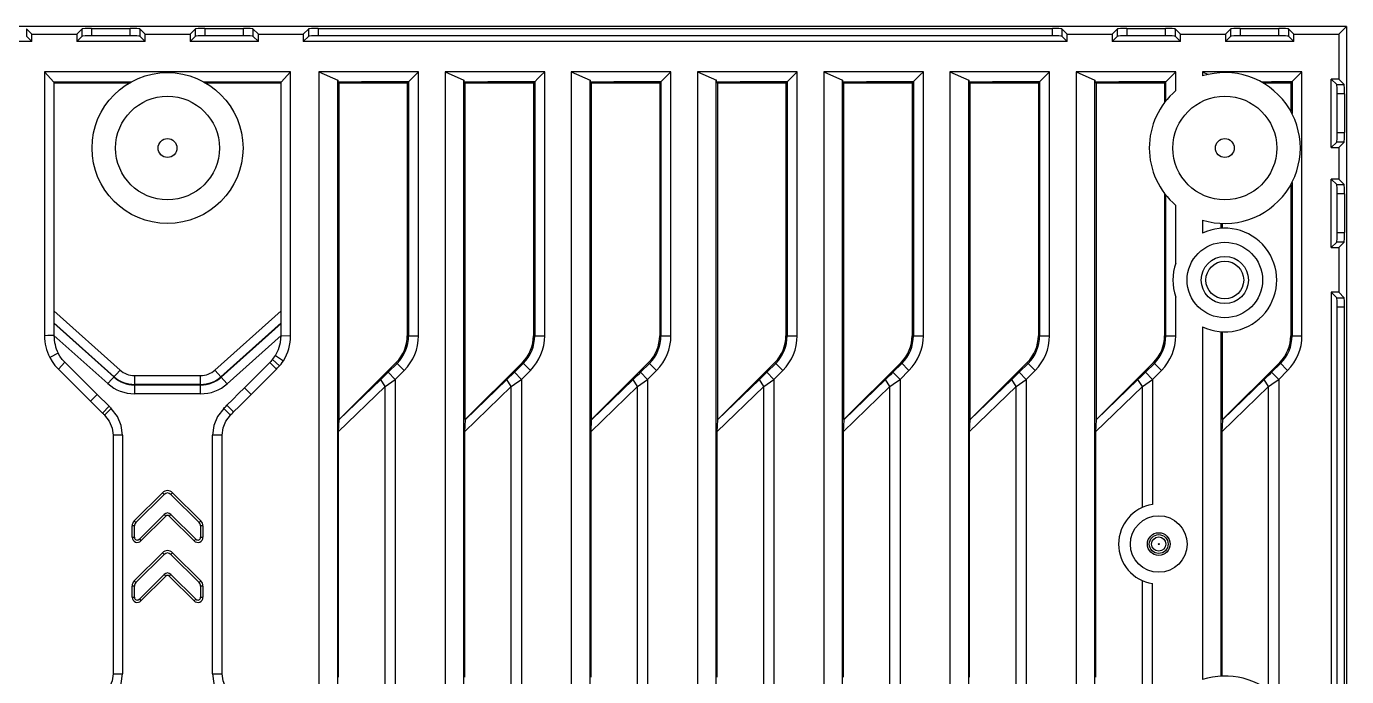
# Model space of a CAD drawing. Header units: millimetres. Extents: x -3132 to 28633, y 682 to 5849.
# Drawn here: x 4375.4 to 4515.2, y 1514.5 to 1583.5 of the extents above; entities that cross this region are included whole.
import ezdxf

# ---------------------------------------------------------------- set-up
doc = ezdxf.new("R2010")
doc.units = ezdxf.units.MM

msp = doc.modelspace()

# ---------------------------------------------------------------- linework, layer by layer
at = {"linetype": 'Continuous'}
for p, q in [((4515.207, 1583.498), (4265.407, 1583.498)), ((4375.357, 1583.228), (4375.357, 1582.448)), ((4375.926, 1582.659), (4375.357, 1583.228)), ((4380.689, 1582.659), (4381.258, 1583.228)), ((4381.258, 1582.448), (4381.258, 1583.228)), ((4382.256, 1583.278), (4382.256, 1582.498)), ((4382.256, 1583.278), (4386.359, 1583.278)), ((4386.359, 1582.498), (4386.359, 1583.278)), ((4387.357, 1583.228), (4387.357, 1582.448)), ((4387.926, 1582.659), (4387.357, 1583.228)), ((4392.689, 1582.659), (4393.258, 1583.228)), ((4393.258, 1582.448), (4393.258, 1583.228)), ((4394.256, 1583.278), (4394.256, 1582.498)), ((4394.256, 1583.278), (4398.359, 1583.278)), ((4398.359, 1582.498), (4398.359, 1583.278)), ((4399.357, 1583.228), (4399.357, 1582.448)), ((4399.926, 1582.659), (4399.357, 1583.228)), ((4404.689, 1582.659), (4405.258, 1583.228)), ((4405.258, 1582.448), (4405.258, 1583.228)), ((4406.256, 1583.278), (4406.256, 1582.498)), ((4406.256, 1583.278), (4484.038, 1583.278)), ((4484.038, 1582.498), (4484.038, 1583.278)), ((4485.037, 1583.228), (4485.037, 1582.448)), ((4485.606, 1582.659), (4485.037, 1583.228)), ((4490.369, 1582.659), (4490.938, 1583.228)), ((4490.938, 1582.448), (4490.938, 1583.228)), ((4491.936, 1583.278), (4491.936, 1582.498)), ((4491.936, 1583.278), (4496.038, 1583.278)), ((4496.038, 1582.498), (4496.038, 1583.278)), ((4497.037, 1583.228), (4497.037, 1582.448)), ((4497.606, 1582.659), (4497.037, 1583.228)), ((4502.369, 1582.659), (4502.938, 1583.228)), ((4502.938, 1582.448), (4502.938, 1583.228)), ((4503.936, 1583.278), (4503.936, 1582.498)), ((4503.936, 1583.278), (4508.038, 1583.278)), ((4508.038, 1582.498), (4508.038, 1583.278)), ((4509.037, 1583.228), (4509.037, 1582.448)), ((4509.606, 1582.659), (4509.037, 1583.228)), ((4514.369, 1582.659), (4515.207, 1583.498)), ((4515.207, 1583.498), (4515.207, 1333.698)), ((4375.926, 1581.88), (4295.009, 1581.88)), ((4375.926, 1581.88), (4375.357, 1582.448)), ((4375.926, 1581.88), (4375.926, 1582.659)), ((4375.926, 1582.659), (4380.689, 1582.659)), ((4380.689, 1582.659), (4380.689, 1581.88)), ((4380.689, 1581.88), (4381.258, 1582.448)), ((4387.926, 1581.88), (4380.689, 1581.88)), ((4386.359, 1582.498), (4382.256, 1582.498)), ((4387.926, 1581.88), (4387.357, 1582.448)), ((4387.926, 1581.88), (4387.926, 1582.659)), ((4387.926, 1582.659), (4392.689, 1582.659)), ((4392.689, 1582.659), (4392.689, 1581.88)), ((4392.689, 1581.88), (4393.258, 1582.448)), ((4399.926, 1581.88), (4392.689, 1581.88)), ((4398.359, 1582.498), (4394.256, 1582.498)), ((4399.926, 1581.88), (4399.357, 1582.448)), ((4399.926, 1581.88), (4399.926, 1582.659)), ((4399.926, 1582.659), (4404.689, 1582.659)), ((4404.689, 1582.659), (4404.689, 1581.88)), ((4404.689, 1581.88), (4405.258, 1582.448)), ((4485.606, 1581.88), (4404.689, 1581.88)), ((4484.038, 1582.498), (4406.256, 1582.498)), ((4485.606, 1581.88), (4485.037, 1582.448)), ((4485.606, 1581.88), (4485.606, 1582.659)), ((4485.606, 1582.659), (4490.369, 1582.659)), ((4490.369, 1582.659), (4490.369, 1581.88)), ((4490.369, 1581.88), (4490.938, 1582.448)), ((4497.606, 1581.88), (4490.369, 1581.88)), ((4496.038, 1582.498), (4491.936, 1582.498)), ((4497.606, 1581.88), (4497.037, 1582.448)), ((4497.606, 1581.88), (4497.606, 1582.659)), ((4497.606, 1582.659), (4502.369, 1582.659)), ((4502.369, 1582.659), (4502.369, 1581.88)), ((4502.369, 1581.88), (4502.938, 1582.448)), ((4509.606, 1581.88), (4502.369, 1581.88)), ((4508.038, 1582.498), (4503.936, 1582.498)), ((4509.606, 1581.88), (4509.037, 1582.448)), ((4509.606, 1581.88), (4509.606, 1582.659)), ((4509.606, 1582.659), (4514.369, 1582.659)), ((4514.369, 1582.659), (4514.369, 1577.896)), ((4377.277, 1578.684), (4377.277, 1550.682)), ((4377.277, 1578.684), (4378.277, 1577.596)), ((4403.337, 1578.684), (4377.277, 1578.684)), ((4386.431, 1577.596), (4378.276, 1577.596)), ((4378.277, 1577.596), (4378.277, 1550.713)), ((4402.339, 1577.596), (4394.184, 1577.596)), ((4402.338, 1577.596), (4403.338, 1578.684)), ((4402.338, 1550.698), (4402.338, 1577.596)), ((4403.337, 1550.686), (4403.337, 1578.684)), ((4406.338, 1578.684), (4406.338, 1338.512)), ((4406.338, 1578.684), (4408.335, 1577.779)), ((4416.891, 1578.684), (4406.338, 1578.684)), ((4408.331, 1339.578), (4408.331, 1577.778)), ((4408.331, 1577.778), (4408.346, 1577.597)), ((4408.346, 1577.597), (4408.477, 1577.466)), ((4415.792, 1577.555), (4415.703, 1577.466)), ((4415.83, 1577.599), (4415.792, 1577.555)), ((4415.836, 1577.605), (4415.838, 1550.682)), ((4416.891, 1550.682), (4416.891, 1578.684)), ((4419.708, 1578.684), (4419.708, 1338.512)), ((4430.261, 1578.684), (4419.708, 1578.684)), ((4419.708, 1578.684), (4421.705, 1577.779)), ((4421.701, 1339.578), (4421.701, 1577.778)), ((4421.701, 1577.778), (4421.716, 1577.597)), ((4421.716, 1577.597), (4421.847, 1577.466)), ((4429.162, 1577.555), (4429.073, 1577.466)), ((4429.2, 1577.599), (4429.162, 1577.555)), ((4429.206, 1577.605), (4429.208, 1550.682)), ((4430.261, 1550.682), (4430.261, 1578.684)), ((4433.078, 1578.684), (4433.078, 1338.512)), ((4443.631, 1578.684), (4433.078, 1578.684)), ((4433.078, 1578.684), (4435.075, 1577.779)), ((4435.071, 1339.578), (4435.071, 1577.778)), ((4435.071, 1577.778), (4435.086, 1577.597)), ((4435.086, 1577.597), (4435.217, 1577.466)), ((4442.532, 1577.555), (4442.443, 1577.466)), ((4442.57, 1577.599), (4442.532, 1577.555)), ((4442.576, 1577.605), (4442.578, 1550.682)), ((4443.631, 1550.682), (4443.631, 1578.684)), ((4446.448, 1578.684), (4446.448, 1338.512)), ((4457.001, 1578.684), (4446.448, 1578.684)), ((4446.448, 1578.684), (4448.445, 1577.779)), ((4448.441, 1339.578), (4448.441, 1577.778)), ((4448.441, 1577.778), (4448.456, 1577.597)), ((4448.456, 1577.597), (4448.587, 1577.466)), ((4455.902, 1577.555), (4455.813, 1577.466)), ((4455.94, 1577.599), (4455.902, 1577.555)), ((4455.946, 1577.605), (4455.948, 1550.682)), ((4457.001, 1550.682), (4457.001, 1578.684)), ((4459.818, 1578.684), (4459.818, 1338.512)), ((4470.371, 1578.684), (4459.818, 1578.684)), ((4459.818, 1578.684), (4461.815, 1577.779)), ((4461.811, 1339.578), (4461.811, 1577.778)), ((4461.811, 1577.778), (4461.826, 1577.597)), ((4461.826, 1577.597), (4461.957, 1577.466)), ((4469.272, 1577.555), (4469.183, 1577.466)), ((4469.31, 1577.599), (4469.272, 1577.555)), ((4469.316, 1577.605), (4469.318, 1550.682)), ((4470.371, 1550.682), (4470.371, 1578.684)), ((4473.188, 1578.684), (4473.188, 1338.512)), ((4483.741, 1578.684), (4473.188, 1578.684)), ((4473.188, 1578.684), (4475.185, 1577.779)), ((4475.181, 1577.778), (4475.196, 1577.597)), ((4475.181, 1339.578), (4475.181, 1577.778)), ((4475.196, 1577.597), (4475.327, 1577.466)), ((4482.642, 1577.555), (4482.553, 1577.466)), ((4482.68, 1577.599), (4482.642, 1577.555)), ((4482.686, 1577.605), (4482.688, 1550.682)), ((4483.741, 1550.682), (4483.741, 1578.684)), ((4486.558, 1578.684), (4486.558, 1338.512)), ((4497.111, 1578.684), (4486.558, 1578.684)), ((4486.558, 1578.684), (4488.555, 1577.779)), ((4488.551, 1577.778), (4488.566, 1577.597)), ((4488.551, 1339.578), (4488.551, 1577.778)), ((4488.566, 1577.597), (4488.697, 1577.466)), ((4496.012, 1577.555), (4495.923, 1577.466)), ((4496.05, 1577.599), (4496.012, 1577.555)), ((4497.111, 1576.681), (4497.111, 1578.684)), ((4499.928, 1578.684), (4499.928, 1578.236)), ((4510.481, 1578.684), (4499.928, 1578.684)), ((4499.928, 1578.684), (4500.551, 1578.403)), ((4509.382, 1577.555), (4509.293, 1577.466)), ((4509.42, 1577.599), (4509.382, 1577.555)), ((4509.426, 1577.605), (4509.428, 1574.245)), ((4510.481, 1550.682), (4510.481, 1578.684)), ((4514.369, 1577.896), (4513.589, 1577.896)), ((4513.589, 1570.659), (4513.589, 1577.896)), ((4513.589, 1577.896), (4514.158, 1577.328)), ((4514.369, 1577.896), (4514.938, 1577.328)), ((4386.204, 1577.466), (4378.277, 1577.466)), ((4402.338, 1577.466), (4394.411, 1577.466)), ((4408.477, 1541.794), (4408.477, 1577.466)), ((4415.703, 1577.466), (4408.477, 1577.466)), ((4415.703, 1577.466), (4415.703, 1550.682)), ((4421.847, 1541.794), (4421.847, 1577.466)), ((4429.073, 1577.466), (4421.847, 1577.466)), ((4429.073, 1577.466), (4429.073, 1550.682)), ((4435.217, 1541.794), (4435.217, 1577.466)), ((4442.443, 1577.466), (4435.217, 1577.466)), ((4442.443, 1577.466), (4442.443, 1550.682)), ((4448.587, 1541.794), (4448.587, 1577.466)), ((4455.813, 1577.466), (4448.587, 1577.466)), ((4455.813, 1577.466), (4455.813, 1550.682)), ((4461.957, 1541.794), (4461.957, 1577.466)), ((4469.183, 1577.466), (4461.957, 1577.466)), ((4469.183, 1577.466), (4469.183, 1550.682)), ((4475.327, 1541.794), (4475.327, 1577.466)), ((4482.553, 1577.466), (4475.327, 1577.466)), ((4482.553, 1577.466), (4482.553, 1550.682)), ((4488.697, 1541.794), (4488.697, 1577.466)), ((4495.923, 1577.466), (4488.697, 1577.466)), ((4495.923, 1577.466), (4495.923, 1575.419)), ((4509.293, 1577.466), (4506.411, 1577.466)), ((4509.293, 1577.466), (4509.293, 1574.496)), ((4514.158, 1577.328), (4514.938, 1577.328)), ((4514.987, 1576.329), (4514.207, 1576.329)), ((4514.207, 1572.227), (4514.207, 1576.329)), ((4514.987, 1576.329), (4514.987, 1572.227)), ((4514.207, 1572.227), (4514.987, 1572.227)), ((4513.589, 1570.659), (4514.158, 1571.228)), ((4513.589, 1570.659), (4514.369, 1570.659)), ((4514.938, 1571.228), (4514.158, 1571.228)), ((4514.369, 1570.659), (4514.938, 1571.228)), ((4514.369, 1570.659), (4514.369, 1567.295)), ((4509.293, 1566.701), (4509.293, 1550.682)), ((4509.428, 1566.951), (4509.428, 1550.682)), ((4514.369, 1567.295), (4513.589, 1567.295)), ((4513.589, 1560.058), (4513.589, 1567.295)), ((4513.589, 1567.295), (4514.158, 1566.726)), ((4514.158, 1566.726), (4514.938, 1566.726)), ((4514.369, 1567.295), (4514.938, 1566.726)), ((4495.923, 1565.777), (4495.923, 1550.682)), ((4496.058, 1550.682), (4496.058, 1565.604)), ((4514.987, 1565.727), (4514.207, 1565.727)), ((4514.207, 1561.625), (4514.207, 1565.727)), ((4514.987, 1565.727), (4514.987, 1561.625)), ((4497.111, 1558.401), (4497.111, 1564.515)), ((4499.928, 1562.96), (4499.928, 1561.557)), ((4501.921, 1562.084), (4501.921, 1562.607)), ((4502.067, 1562.093), (4502.067, 1562.602)), ((4514.207, 1561.625), (4514.987, 1561.625)), ((4513.589, 1560.058), (4514.158, 1560.627)), ((4513.589, 1560.058), (4514.369, 1560.058)), ((4514.938, 1560.627), (4514.158, 1560.627)), ((4514.369, 1560.058), (4514.938, 1560.627)), ((4514.369, 1560.058), (4514.369, 1555.295)), ((4514.369, 1555.295), (4513.589, 1555.295)), ((4513.589, 1555.295), (4513.589, 1494.488)), ((4513.589, 1555.295), (4514.158, 1554.726)), ((4514.369, 1555.295), (4514.938, 1554.726)), ((4497.111, 1550.682), (4497.111, 1554.795)), ((4514.158, 1554.726), (4514.938, 1554.726)), ((4385.284, 1547.054), (4378.277, 1553.341)), ((4402.338, 1553.316), (4395.335, 1547.052)), ((4514.987, 1553.727), (4514.207, 1553.727)), ((4514.207, 1496.056), (4514.207, 1553.727)), ((4514.987, 1496.056), (4514.987, 1553.727)), ((4384.651, 1546.348), (4378.277, 1552.066)), ((4378.277, 1552.007), (4384.621, 1546.315)), ((4402.338, 1552.043), (4395.967, 1546.344)), ((4395.997, 1546.312), (4402.338, 1551.983)), ((4499.928, 1551.639), (4499.928, 1514.236)), ((4501.921, 1514.59), (4501.921, 1551.112)), ((4502.067, 1541.799), (4502.067, 1551.103)), ((4378.278, 1550.713), (4383.988, 1545.609)), ((4396.629, 1545.604), (4402.338, 1550.698)), ((4402.338, 1550.698), (4403.338, 1550.683)), ((4415.703, 1550.682), (4416.891, 1550.682)), ((4429.073, 1550.682), (4430.261, 1550.682)), ((4442.443, 1550.682), (4443.631, 1550.682)), ((4455.813, 1550.682), (4457.001, 1550.682)), ((4469.183, 1550.682), (4470.371, 1550.682)), ((4482.553, 1550.682), (4483.741, 1550.682)), ((4495.923, 1550.682), (4497.111, 1550.682)), ((4509.293, 1550.682), (4510.481, 1550.682)), ((4378.724, 1548.844), (4377.833, 1548.392)), ((4401.418, 1548.156), (4402.184, 1547.514)), ((4401.739, 1548.582), (4402.582, 1548.042)), ((4379.445, 1547.87), (4378.744, 1547.157)), ((4378.744, 1547.157), (4382.143, 1543.763)), ((4382.849, 1544.471), (4379.445, 1547.87)), ((4383.988, 1545.609), (4385.284, 1547.054)), ((4395.335, 1547.052), (4396.629, 1545.604)), ((4401.241, 1547.959), (4398.464, 1545.174)), ((4399.172, 1544.467), (4401.853, 1547.156)), ((4401.151, 1547.868), (4401.853, 1547.156)), ((4414.532, 1547.853), (4408.477, 1541.794)), ((4414.627, 1547.759), (4413.677, 1546.808)), ((4413.677, 1546.808), (4414.422, 1546.063)), ((4414.422, 1546.063), (4415.372, 1547.013)), ((4415.372, 1547.013), (4414.532, 1547.853)), ((4427.902, 1547.853), (4421.847, 1541.794)), ((4427.997, 1547.759), (4427.047, 1546.808)), ((4427.047, 1546.808), (4427.792, 1546.063)), ((4427.792, 1546.063), (4428.742, 1547.013)), ((4428.742, 1547.013), (4427.902, 1547.853)), ((4441.272, 1547.853), (4435.217, 1541.794)), ((4441.367, 1547.759), (4440.417, 1546.808)), ((4440.417, 1546.808), (4441.162, 1546.063)), ((4441.162, 1546.063), (4442.112, 1547.013)), ((4442.112, 1547.013), (4441.272, 1547.853)), ((4454.642, 1547.853), (4448.587, 1541.794)), ((4454.737, 1547.759), (4453.787, 1546.808)), ((4453.787, 1546.808), (4454.532, 1546.063)), ((4454.532, 1546.063), (4455.482, 1547.013)), ((4455.482, 1547.013), (4454.642, 1547.853)), ((4468.012, 1547.853), (4461.957, 1541.794)), ((4468.107, 1547.759), (4467.157, 1546.808)), ((4467.157, 1546.808), (4467.902, 1546.063)), ((4467.902, 1546.063), (4468.852, 1547.013)), ((4468.852, 1547.013), (4468.012, 1547.853)), ((4481.382, 1547.853), (4475.327, 1541.794)), ((4481.477, 1547.759), (4480.527, 1546.808)), ((4480.527, 1546.808), (4481.272, 1546.063)), ((4481.272, 1546.063), (4482.222, 1547.013)), ((4482.222, 1547.013), (4481.382, 1547.853)), ((4494.752, 1547.853), (4488.697, 1541.794)), ((4493.897, 1546.808), (4494.847, 1547.759)), ((4493.897, 1546.808), (4494.642, 1546.063)), ((4494.642, 1546.063), (4495.592, 1547.013)), ((4495.592, 1547.013), (4494.752, 1547.853)), ((4508.122, 1547.853), (4502.067, 1541.799)), ((4508.217, 1547.759), (4507.267, 1546.808)), ((4507.267, 1546.808), (4508.012, 1546.063)), ((4508.012, 1546.063), (4508.962, 1547.013)), ((4508.962, 1547.013), (4508.122, 1547.853)), ((4386.806, 1546.471), (4386.806, 1544.53)), ((4386.806, 1546.471), (4393.815, 1546.471)), ((4393.815, 1545.522), (4386.806, 1545.522)), ((4386.806, 1545.478), (4393.815, 1545.478)), ((4393.815, 1544.53), (4393.815, 1546.471)), ((4412.89, 1546.035), (4408.463, 1541.761)), ((4413.353, 1545.29), (4412.89, 1546.035)), ((4414.422, 1546.063), (4414.422, 1508.92)), ((4426.26, 1546.035), (4421.833, 1541.761)), ((4426.723, 1545.29), (4426.26, 1546.035)), ((4427.792, 1546.063), (4427.792, 1508.92)), ((4439.63, 1546.035), (4435.203, 1541.761)), ((4440.093, 1545.29), (4439.63, 1546.035)), ((4441.162, 1546.063), (4441.162, 1508.92)), ((4453, 1546.035), (4448.573, 1541.761)), ((4453.463, 1545.29), (4453, 1546.035)), ((4454.532, 1546.063), (4454.532, 1508.92)), ((4466.37, 1546.035), (4461.943, 1541.761)), ((4466.833, 1545.29), (4466.37, 1546.035)), ((4467.902, 1546.063), (4467.902, 1508.92)), ((4479.74, 1546.035), (4475.313, 1541.761)), ((4480.203, 1545.29), (4479.74, 1546.035)), ((4481.272, 1546.063), (4481.272, 1508.92)), ((4493.11, 1546.035), (4488.683, 1541.761)), ((4493.573, 1545.29), (4493.11, 1546.035)), ((4494.642, 1546.063), (4494.642, 1532.796)), ((4506.48, 1546.035), (4502.05, 1541.757)), ((4506.943, 1545.29), (4506.48, 1546.035)), ((4508.012, 1546.063), (4508.012, 1512.207)), ((4382.849, 1544.471), (4382.143, 1543.764)), ((4384.125, 1543.203), (4382.849, 1544.471)), ((4393.815, 1544.53), (4386.806, 1544.53)), ((4398.463, 1545.175), (4399.171, 1544.468)), ((4408.392, 1540.499), (4413.353, 1545.29)), ((4413.353, 1509.693), (4413.353, 1545.29)), ((4421.762, 1540.499), (4426.723, 1545.29)), ((4426.723, 1509.693), (4426.723, 1545.29)), ((4435.132, 1540.499), (4440.093, 1545.29)), ((4440.093, 1509.693), (4440.093, 1545.29)), ((4448.502, 1540.499), (4453.463, 1545.29)), ((4453.463, 1509.693), (4453.463, 1545.29)), ((4461.872, 1540.499), (4466.833, 1545.29)), ((4466.833, 1509.693), (4466.833, 1545.29)), ((4475.242, 1540.499), (4480.203, 1545.29)), ((4480.203, 1509.693), (4480.203, 1545.29)), ((4488.612, 1540.499), (4493.573, 1545.29)), ((4493.573, 1532.478), (4493.573, 1545.29)), ((4501.982, 1540.499), (4506.943, 1545.29)), ((4506.943, 1513.118), (4506.943, 1545.29)), ((4382.143, 1543.763), (4383.42, 1542.494)), ((4383.42, 1542.494), (4384.125, 1543.203)), ((4384.348, 1542.981), (4383.64, 1542.275)), ((4396.27, 1542.989), (4396.978, 1542.283)), ((4397.304, 1542.607), (4396.597, 1543.314)), ((4408.46, 1541.763), (4408.392, 1540.499)), ((4421.83, 1541.763), (4421.762, 1540.499)), ((4435.2, 1541.763), (4435.132, 1540.499)), ((4448.57, 1541.763), (4448.502, 1540.499)), ((4461.94, 1541.763), (4461.872, 1540.499)), ((4475.31, 1541.763), (4475.242, 1540.499)), ((4488.68, 1541.763), (4488.612, 1540.499)), ((4502.05, 1541.757), (4501.982, 1540.499)), ((4502.067, 1541.799), (4502.05, 1541.757)), ((4384.531, 1540.144), (4384.531, 1514.839)), ((4385.531, 1540.144), (4384.531, 1540.144)), ((4385.531, 1540.144), (4385.531, 1514.84)), ((4395.082, 1514.839), (4395.082, 1540.143)), ((4396.082, 1540.143), (4395.082, 1540.143)), ((4396.082, 1514.839), (4396.082, 1540.144)), ((4408.392, 1540.499), (4408.392, 1514.484)), ((4421.762, 1540.499), (4421.762, 1514.484)), ((4435.132, 1540.499), (4435.132, 1514.484)), ((4448.502, 1540.499), (4448.502, 1514.484)), ((4461.872, 1540.499), (4461.872, 1514.484)), ((4475.242, 1540.499), (4475.242, 1514.484)), ((4488.612, 1540.499), (4488.612, 1514.484)), ((4501.982, 1540.499), (4501.982, 1514.59)), ((4389.777, 1534.043), (4386.777, 1531.043)), ((4386.954, 1530.866), (4389.954, 1533.866)), ((4389.954, 1533.866), (4389.777, 1534.043)), ((4390.838, 1534.043), (4390.661, 1533.866)), ((4390.661, 1533.866), (4393.661, 1530.866)), ((4393.838, 1531.043), (4390.838, 1534.043)), ((4389.954, 1531.744), (4387.32, 1529.11)), ((4387.496, 1528.933), (4390.131, 1531.568)), ((4390.131, 1531.568), (4389.954, 1531.744)), ((4390.661, 1531.744), (4390.484, 1531.568)), ((4390.484, 1531.568), (4393.119, 1528.933)), ((4393.295, 1529.11), (4390.661, 1531.744)), ((4386.557, 1529.322), (4386.557, 1530.512)), ((4386.807, 1530.512), (4386.557, 1530.512)), ((4386.777, 1531.043), (4386.954, 1530.866)), ((4386.807, 1529.322), (4386.807, 1530.512)), ((4393.661, 1530.866), (4393.838, 1531.043)), ((4393.807, 1530.512), (4393.807, 1529.322)), ((4394.057, 1530.512), (4393.807, 1530.512)), ((4394.057, 1530.512), (4394.057, 1529.322)), ((4386.557, 1529.322), (4386.807, 1529.322)), ((4387.32, 1529.11), (4387.496, 1528.933)), ((4393.119, 1528.933), (4393.295, 1529.11)), ((4393.807, 1529.322), (4394.057, 1529.322)), ((4389.777, 1527.679), (4386.777, 1524.679)), ((4386.954, 1524.502), (4389.954, 1527.502)), ((4389.954, 1527.502), (4389.777, 1527.679)), ((4390.838, 1527.679), (4390.661, 1527.502)), ((4390.661, 1527.502), (4393.661, 1524.502)), ((4393.838, 1524.679), (4390.838, 1527.679)), ((4386.777, 1524.679), (4386.954, 1524.502)), ((4389.954, 1525.38), (4387.32, 1522.746)), ((4387.496, 1522.569), (4390.131, 1525.204)), ((4390.131, 1525.204), (4389.954, 1525.38)), ((4390.661, 1525.38), (4390.484, 1525.204)), ((4390.484, 1525.204), (4393.119, 1522.569)), ((4393.295, 1522.746), (4390.661, 1525.38)), ((4393.661, 1524.502), (4393.838, 1524.679)), ((4493.573, 1509.693), (4493.573, 1524.718)), ((4494.645, 1508.896), (4494.645, 1524.4)), ((4386.557, 1522.958), (4386.557, 1524.148)), ((4386.807, 1524.148), (4386.557, 1524.148)), ((4386.807, 1522.958), (4386.807, 1524.148)), ((4393.807, 1524.148), (4393.807, 1522.958)), ((4394.057, 1524.148), (4393.807, 1524.148)), ((4394.057, 1524.148), (4394.057, 1522.958)), ((4386.557, 1522.958), (4386.807, 1522.958)), ((4387.32, 1522.746), (4387.496, 1522.569)), ((4393.119, 1522.569), (4393.295, 1522.746)), ((4393.807, 1522.958), (4394.057, 1522.958)), ((4384.531, 1514.84), (4385.531, 1514.84)), ((4395.082, 1514.839), (4396.082, 1514.839))]:
    msp.add_line(p, q, dxfattribs=at)
for points in [[(4415.83, 1577.609), (4413.354, 1577.604), (4410.859, 1577.599), (4408.346, 1577.597)], [(4416.891, 1578.684), (4416.532, 1578.323), (4416.178, 1577.965), (4415.83, 1577.609)], [(4429.2, 1577.609), (4426.724, 1577.604), (4424.229, 1577.599), (4421.716, 1577.597)], [(4430.261, 1578.684), (4429.902, 1578.323), (4429.548, 1577.965), (4429.2, 1577.609)], [(4442.57, 1577.609), (4440.094, 1577.604), (4437.599, 1577.599), (4435.086, 1577.597)], [(4443.631, 1578.684), (4443.272, 1578.323), (4442.918, 1577.965), (4442.57, 1577.609)], [(4455.94, 1577.609), (4453.464, 1577.604), (4450.969, 1577.599), (4448.456, 1577.597)], [(4457.001, 1578.684), (4456.642, 1578.323), (4456.288, 1577.965), (4455.94, 1577.609)], [(4469.31, 1577.609), (4466.834, 1577.604), (4464.339, 1577.599), (4461.826, 1577.597)], [(4470.371, 1578.684), (4470.012, 1578.323), (4469.658, 1577.965), (4469.31, 1577.609)], [(4482.68, 1577.609), (4480.204, 1577.604), (4477.709, 1577.599), (4475.196, 1577.597)], [(4483.741, 1578.684), (4483.382, 1578.323), (4483.028, 1577.965), (4482.68, 1577.609)], [(4496.05, 1577.609), (4493.574, 1577.604), (4491.079, 1577.599), (4488.566, 1577.597)], [(4496.058, 1575.592), (4496.055, 1576.27), (4496.051, 1576.941), (4496.046, 1577.605)], [(4497.111, 1578.684), (4496.752, 1578.323), (4496.398, 1577.965), (4496.05, 1577.609)], [(4509.42, 1577.609), (4508.35, 1577.604), (4507.27, 1577.599), (4506.182, 1577.597)], [(4510.481, 1578.684), (4510.122, 1578.323), (4509.768, 1577.965), (4509.42, 1577.609)], [(4378.277, 1550.713), (4377.95, 1550.699), (4377.617, 1550.698), (4377.277, 1550.682)], [(4401.738, 1548.582), (4402.07, 1549.247), (4402.27, 1549.959), (4402.338, 1550.698)], [(4377.832, 1548.392), (4378.08, 1547.962), (4378.384, 1547.55), (4378.744, 1547.157)], [(4379.445, 1547.87), (4379.157, 1548.184), (4378.916, 1548.511), (4378.724, 1548.844)], [(4401.418, 1548.156), (4401.33, 1548.055), (4401.241, 1547.959)], [(4401.418, 1548.156), (4401.536, 1548.3), (4401.64, 1548.438), (4401.738, 1548.582)], [(4401.853, 1547.156), (4401.964, 1547.268), (4402.076, 1547.389), (4402.184, 1547.514)], [(4402.184, 1547.514), (4402.328, 1547.69), (4402.461, 1547.867), (4402.581, 1548.042)], [(4413.677, 1546.808), (4413.407, 1546.54), (4413.144, 1546.282), (4412.89, 1546.035)], [(4427.047, 1546.808), (4426.777, 1546.54), (4426.514, 1546.282), (4426.26, 1546.035)], [(4440.417, 1546.808), (4440.147, 1546.54), (4439.884, 1546.282), (4439.63, 1546.035)], [(4453.787, 1546.808), (4453.517, 1546.54), (4453.254, 1546.282), (4453, 1546.035)], [(4467.157, 1546.808), (4466.887, 1546.54), (4466.624, 1546.282), (4466.37, 1546.035)], [(4480.527, 1546.808), (4480.257, 1546.54), (4479.994, 1546.282), (4479.74, 1546.035)], [(4493.897, 1546.808), (4493.627, 1546.54), (4493.364, 1546.282), (4493.11, 1546.035)], [(4507.267, 1546.808), (4506.997, 1546.54), (4506.734, 1546.282), (4506.48, 1546.035)], [(4413.353, 1545.29), (4413.703, 1545.54), (4414.059, 1545.798), (4414.422, 1546.063)], [(4426.723, 1545.29), (4427.073, 1545.54), (4427.429, 1545.798), (4427.792, 1546.063)], [(4440.093, 1545.29), (4440.443, 1545.54), (4440.799, 1545.798), (4441.162, 1546.063)], [(4453.463, 1545.29), (4453.813, 1545.54), (4454.169, 1545.798), (4454.532, 1546.063)], [(4466.833, 1545.29), (4467.183, 1545.54), (4467.539, 1545.798), (4467.902, 1546.063)], [(4480.203, 1545.29), (4480.553, 1545.54), (4480.909, 1545.798), (4481.272, 1546.063)], [(4493.573, 1545.29), (4493.923, 1545.54), (4494.279, 1545.798), (4494.642, 1546.063)], [(4506.943, 1545.29), (4507.293, 1545.54), (4507.649, 1545.798), (4508.012, 1546.063)], [(4398.464, 1545.174), (4397.84, 1544.55), (4397.217, 1543.931), (4396.597, 1543.314)], [(4397.304, 1542.607), (4397.931, 1543.231), (4398.554, 1543.85), (4399.172, 1544.467)], [(4385.531, 1540.143), (4385.396, 1541.163), (4384.999, 1542.126), (4384.348, 1542.981)], [(4396.27, 1542.989), (4395.617, 1542.133), (4395.217, 1541.165), (4395.082, 1540.143)], [(4383.64, 1542.275), (4384.132, 1541.627), (4384.43, 1540.904), (4384.531, 1540.144)], [(4396.082, 1540.144), (4396.183, 1540.907), (4396.484, 1541.634), (4396.978, 1542.283)], [(4408.477, 1541.793), (4408.472, 1541.784), (4408.466, 1541.773), (4408.46, 1541.763)], [(4421.847, 1541.793), (4421.842, 1541.784), (4421.836, 1541.773), (4421.83, 1541.763)], [(4435.217, 1541.793), (4435.212, 1541.784), (4435.206, 1541.773), (4435.2, 1541.763)], [(4448.587, 1541.793), (4448.582, 1541.784), (4448.576, 1541.773), (4448.57, 1541.763)], [(4461.957, 1541.793), (4461.952, 1541.784), (4461.946, 1541.773), (4461.94, 1541.763)], [(4475.327, 1541.793), (4475.322, 1541.784), (4475.316, 1541.773), (4475.31, 1541.763)], [(4488.697, 1541.793), (4488.692, 1541.784), (4488.686, 1541.773), (4488.68, 1541.763)], [(4384.531, 1514.839), (4384.43, 1514.076), (4384.129, 1513.351), (4383.635, 1512.703)], [(4384.342, 1511.996), (4384.996, 1512.852), (4385.396, 1513.818), (4385.531, 1514.84)], [(4395.082, 1514.84), (4395.217, 1513.819), (4395.614, 1512.855), (4396.264, 1512)], [(4396.973, 1512.705), (4396.481, 1513.354), (4396.183, 1514.078), (4396.082, 1514.839)]]:
    msp.add_lwpolyline(points, dxfattribs=at)
for centre, radius in [((4390.307, 1570.598), 8), ((4390.307, 1570.598), 5.5), ((4502.307, 1570.598), 5.5), ((4390.307, 1570.598), 1), ((4502.307, 1570.598), 1), ((4502.307, 1556.598), 4), ((4502.307, 1556.598), 2.5), ((4502.307, 1556.598), 2), ((4495.307, 1528.598), 3), ((4495.307, 1528.598), 1.2), ((4495.307, 1528.598), 1), ((4495.307, 1528.598), 0.75), ((4495.307, 1528.598), 0.05)]:
    msp.add_circle(centre, radius, dxfattribs=at)
for centre, radius, start, end in [((4502.307, 1570.598), 8, 252.69945, 107.30055), ((4502.307, 1570.598), 8, 130.50525, 229.49475), ((4502.307, 1556.598), 5.5, 244.36995, 115.63005), ((4502.307, 1556.598), 5.5, 160.86575, 199.13425), ((4382.277, 1550.682), 5, 180.00001, 207.25081), ((4382.277, 1550.682), 4, 179.55311, 207.34622), ((4398.338, 1550.682), 4.998, 328.1199, 0.0467), ((4411.703, 1550.682), 4, 314.99932, 360), ((4411.703, 1550.682), 4.134, 315, 0), ((4411.703, 1550.682), 5.188, 315, 360), ((4425.073, 1550.682), 4, 314.99932, 360), ((4425.073, 1550.682), 4.134, 315, 0), ((4425.073, 1550.682), 5.188, 315, 360), ((4438.443, 1550.682), 4, 314.99932, 360), ((4438.443, 1550.682), 4.134, 315, 0), ((4438.443, 1550.682), 5.188, 315, 360), ((4451.813, 1550.682), 4, 314.99932, 360), ((4451.813, 1550.682), 4.134, 315, 0), ((4451.813, 1550.682), 5.188, 315, 360), ((4465.183, 1550.682), 4, 314.99932, 360), ((4465.183, 1550.682), 4.134, 315, 0), ((4465.183, 1550.682), 5.188, 315, 360), ((4478.553, 1550.682), 4, 314.99932, 360), ((4478.553, 1550.682), 4.134, 315, 0), ((4478.553, 1550.682), 5.188, 315, 360), ((4491.923, 1550.682), 4, 314.99932, 360), ((4491.923, 1550.682), 4.134, 315.00001, 359.99999), ((4491.923, 1550.682), 5.188, 315.00003, 360), ((4505.293, 1550.682), 4, 315, 360), ((4505.293, 1550.682), 4.134, 315, 0), ((4505.293, 1550.682), 5.188, 315, 360), ((4386.806, 1548.75), 2.279, 228.10034, 270), ((4393.815, 1548.75), 2.279, 270, 311.81292), ((4386.806, 1548.75), 4.221, 228.10034, 270), ((4386.806, 1548.75), 3.272, 228.10034, 270), ((4386.806, 1548.75), 3.228, 228.10034, 270), ((4393.815, 1548.75), 3.228, 270, 311.81292), ((4393.815, 1548.75), 3.272, 270, 311.81292), ((4393.815, 1548.75), 4.221, 270, 311.81292), ((4439.605, 1598.992), 78.68, 225.15875, 225.38802), ((4340.791, 1599.12), 78.922, 314.66524, 314.9997), ((4340.791, 1599.12), 79.922, 314.67015, 314.9997), ((4439.605, 1598.992), 79.68, 225.15875, 225.38203), ((4390.307, 1533.512), 0.75, 45.00003, 134.99998), ((4390.307, 1533.512), 0.5, 45.00006, 134.99998), ((4495.307, 1528.598), 4.25, 99.013, 261.03616), ((4390.307, 1531.391), 0.5, 44.99999, 134.99998), ((4390.307, 1531.391), 0.25, 44.99997, 134.99998), ((4387.307, 1530.512), 0.75, 135, 179.99994), ((4387.307, 1530.512), 0.5, 135, 179.99995), ((4393.307, 1530.512), 0.5, 0, 44.99999), ((4393.307, 1530.512), 0.75, 0, 44.99999), ((4387.107, 1529.322), 0.55, 180.00004, 315), ((4387.107, 1529.322), 0.3, 180.00001, 315), ((4393.507, 1529.322), 0.55, 225.00013, 360), ((4393.507, 1529.322), 0.3, 225.00005, 360), ((4390.307, 1527.148), 0.75, 45.00003, 134.99998), ((4390.307, 1527.148), 0.5, 45.00005, 134.99998), ((4387.307, 1524.148), 0.75, 135, 179.99994), ((4387.307, 1524.148), 0.5, 135, 179.99995), ((4390.307, 1525.027), 0.5, 44.99999, 134.99998), ((4390.307, 1525.027), 0.25, 44.99997, 134.99998), ((4393.307, 1524.148), 0.5, 0, 44.99999), ((4393.307, 1524.148), 0.75, 0, 44.99999), ((4387.107, 1522.958), 0.55, 180.00004, 315), ((4387.107, 1522.958), 0.3, 180.00002, 315), ((4393.507, 1522.958), 0.55, 225.00013, 360), ((4393.507, 1522.958), 0.3, 225.00005, 360), ((4502.307, 1506.598), 8, 44.51867, 107.30055)]:
    msp.add_arc(centre, radius, start, end, dxfattribs=at)
for centre, major_axis, start_param, end_param in [((4382.256, 1583.225), (1, 0), 1.5707963, 3.0892328), ((4386.359, 1583.225), (1, 0), 0.0523599, 1.5707963), ((4394.256, 1583.225), (1, 0), 1.5707963, 3.0892328), ((4398.359, 1583.225), (1, 0), 0.0523599, 1.5707963), ((4406.256, 1583.225), (1, 0), 1.5707963, 3.0892328), ((4484.038, 1583.225), (1, 0), 0.0523599, 1.5707963), ((4491.936, 1583.225), (1, 0), 1.5707963, 3.0892328), ((4496.038, 1583.225), (1, 0), 0.0523599, 1.5707963), ((4503.936, 1583.225), (1, 0), 1.5707963, 3.0892328), ((4508.038, 1583.225), (1, 0), 0.0523599, 1.5707963), ((4382.256, 1582.446), (1, 0), 1.5707963, 3.0892328), ((4386.359, 1582.446), (1, 0), 0.0523599, 1.5707963), ((4394.256, 1582.446), (1, 0), 1.5707963, 3.0892328), ((4398.359, 1582.446), (1, 0), 0.0523599, 1.5707963), ((4406.256, 1582.446), (1, 0), 1.5707963, 3.0892328), ((4484.038, 1582.446), (1, 0), 0.0523599, 1.5707963), ((4491.936, 1582.446), (1, 0), 1.5707963, 3.0892328), ((4496.038, 1582.446), (1, 0), 0.0523599, 1.5707963), ((4503.936, 1582.446), (1, 0), 1.5707963, 3.0892328), ((4508.038, 1582.446), (1, 0), 0.0523599, 1.5707963), ((4514.155, 1576.329), (0, 1), -1.5707963, -0.0523599), ((4514.935, 1576.329), (0, 1), -1.5707963, -0.0523599), ((4514.155, 1572.227), (0, 1), -3.0892328, -1.5707963), ((4514.935, 1572.227), (0, 1), -3.0892328, -1.5707963), ((4514.155, 1565.727), (0, 1), -1.5707963, -0.0523599), ((4514.935, 1565.727), (0, 1), -1.5707963, -0.0523599), ((4514.155, 1561.625), (0, 1), -3.0892328, -1.5707963), ((4514.935, 1561.625), (0, 1), -3.0892328, -1.5707963), ((4514.155, 1553.727), (0, 1), -1.5707963, -0.0523599), ((4514.935, 1553.727), (0, 1), -1.5707963, -0.0523599)]:
    msp.add_ellipse(centre, major_axis=major_axis, ratio=0.0524078, start_param=start_param, end_param=end_param, dxfattribs=at)

doc.saveas('drawing.dxf')
